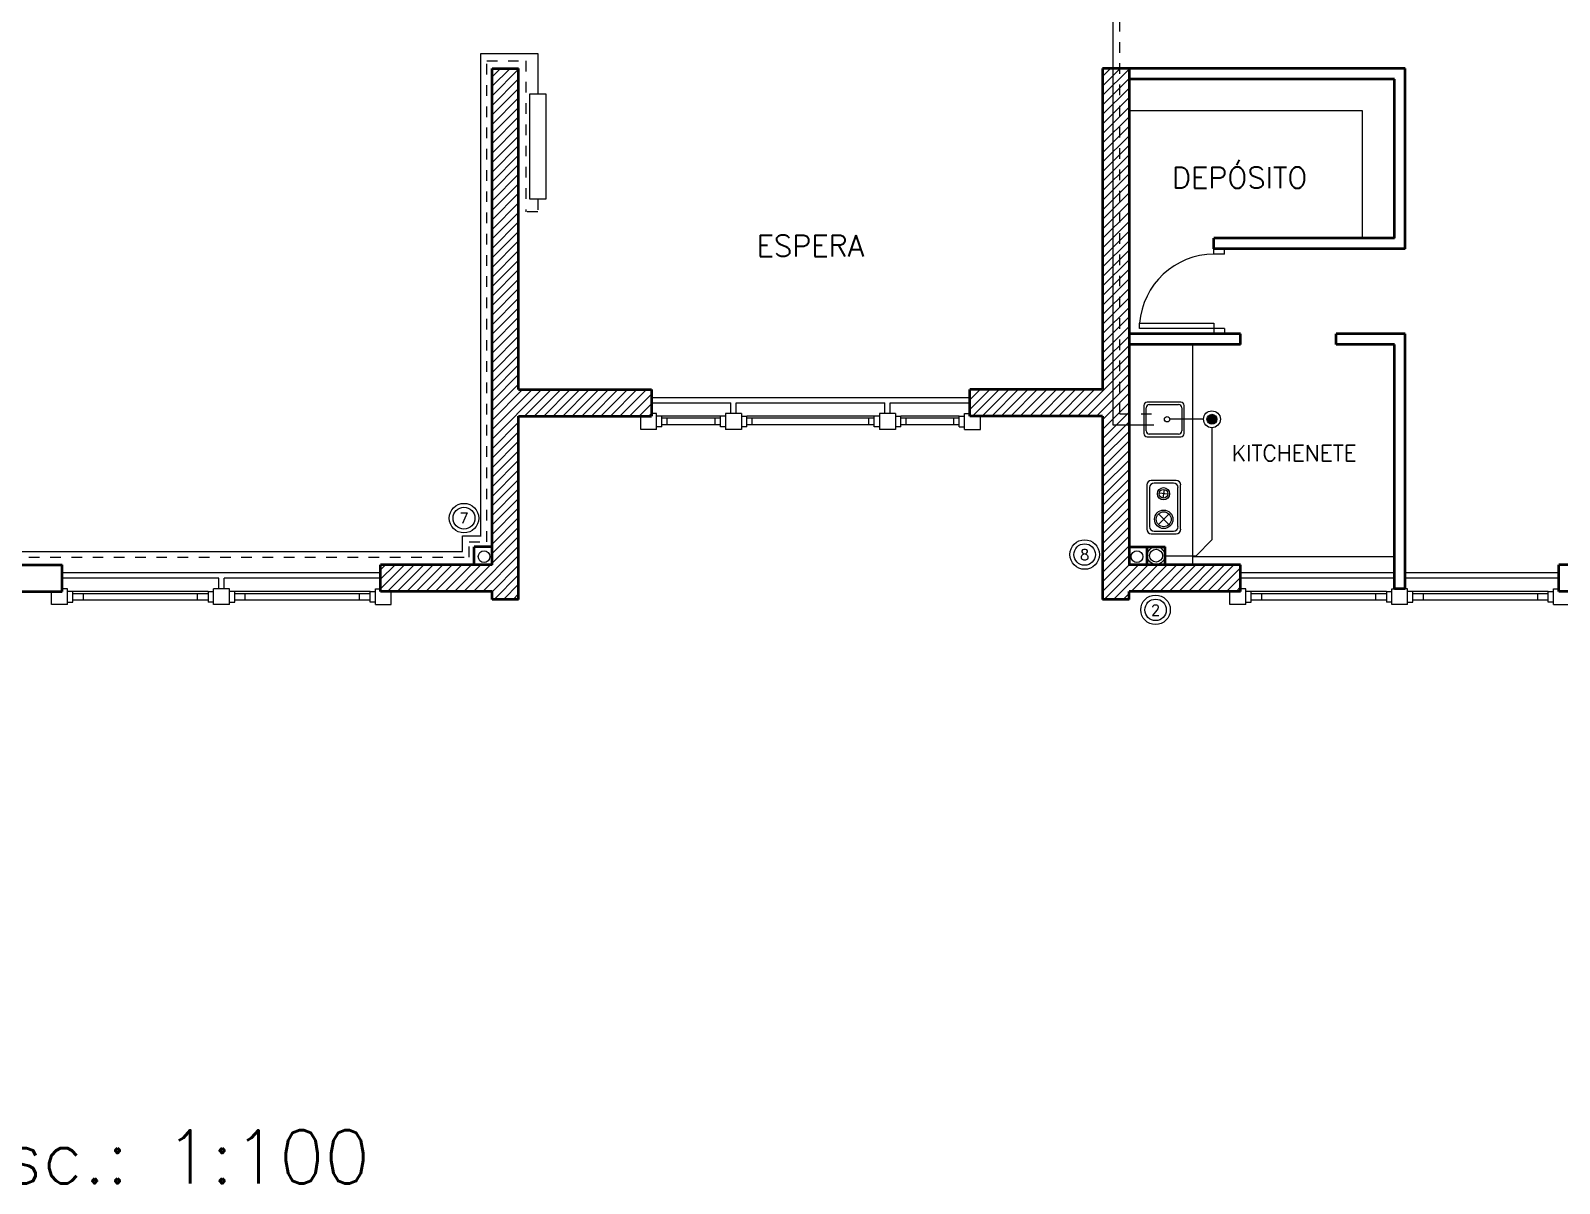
# Model space of a CAD drawing. Extents: x 1009 to 1343, y -172900 to 201.
# Drawn here: x 1099.8 to 1114.2, y 2.25 to 13.11 of the extents above; entities that cross this region are included whole.
import ezdxf

# ---------------------------------------------------------------- set-up
doc = ezdxf.new("R2010")
doc.units = 0
doc.header["$LTSCALE"] = 0.5
doc.linetypes.add('ACAD_ISO03W100', pattern=[30, 12, -18])
for name, color, linetype, lineweight in [('Agua caliente', 230, 'CONTINUOUS', 18), ('Agua fria', 5, 'ACAD_ISO03W100', 18), ('Carpintería', 55, 'CONTINUOUS', 20), ('Desague primario', 10, 'CONTINUOUS', 18), ('Detalles 01', 8, 'CONTINUOUS', 9), ('Equipamiento fijo', 31, 'CONTINUOUS', 13), ('Equipamiento movil', 33, 'CONTINUOUS', 9), ('Muros corte', 7, 'CONTINUOUS', 40), ('Pluviales', 41, 'CONTINUOUS', 18), ('Punta 01', 6, 'CONTINUOUS', 9), ('Punta 015', 64, 'CONTINUOUS', 13), ('Punta 02', 11, 'CONTINUOUS', 20), ('Punta 05', 52, 'CONTINUOUS', 50), ('Tratamiento pisos', 251, 'CONTINUOUS', 9), ('Ventilación', 105, 'CONTINUOUS', 18)]:
    doc.layers.add(name, color=color, linetype=linetype, lineweight=lineweight)
doc.styles.add('Texto 1 mm', font='simplex.shx', dxfattribs={"height": 0.1})
doc.styles.add('Texto 1.5 mm', font='simplex.shx', dxfattribs={"height": 0.15})
doc.styles.add('Texto 2 mm', font='simplex.shx', dxfattribs={"height": 0.2})
doc.styles.add('Texto 5 mm', font='simplex.shx', dxfattribs={"height": 0.5})
pattern_1 = [(45, (0, -104.45304), (-0.0449012806, 0.0449012806), [])]

msp = doc.modelspace()

# ---------------------------------------------------------------- hatches: boundary and pattern name
at = {"layer": 'Desague primario'}
msp.add_hatch(color=256, dxfattribs=at).paths.add_polyline_path([(1110.88, 9.448, 1), (1110.973, 9.448, 1)])
at = {"layer": 'Detalles 01'}
h = msp.add_hatch(dxfattribs=at)
h.set_pattern_fill('ANSI31,_O', color=256, scale=0.02)
h.set_pattern_definition(pattern_1)
h.paths.add_polyline_path([(1104.146, 8.077), (1103.096, 8.077), (1103.096, 7.827), (1104.146, 7.827), (1104.146, 7.752), (1104.396, 7.752), (1104.396, 9.477), (1105.646, 9.477), (1105.646, 9.727), (1104.396, 9.727), (1104.396, 12.752), (1104.146, 12.752)])
h = msp.add_hatch(dxfattribs=at)
h.set_pattern_fill('ANSI31,_O', color=256, scale=0.02)
h.set_pattern_definition(pattern_1)
h.paths.add_polyline_path([(1110.146, 12.752), (1109.896, 12.752), (1109.896, 9.727), (1108.646, 9.727), (1108.646, 9.477), (1109.896, 9.477), (1109.896, 7.752), (1110.146, 7.752), (1110.146, 7.827), (1111.196, 7.827), (1111.196, 8.077), (1110.146, 8.077)])

# ---------------------------------------------------------------- linework, layer by layer
at = {"layer": 'Agua caliente', "lineweight": 20, "ltscale": 0.01}
for p, q in [((1109.992, 14.397), (1109.992, 9.394)), ((1104.041, 8.349), (1104.041, 12.892)), ((1104.041, 12.892), (1104.576, 12.892)), ((1104.576, 12.892), (1104.576, 12.513)), ((1109.992, 9.394), (1110.381, 9.394)), ((1103.866, 8.204), (1103.866, 8.349)), ((1103.866, 8.349), (1104.043, 8.349)), ((1099.259, 8.204), (1103.866, 8.204))]:
    msp.add_line(p, q, dxfattribs=at)
at = {"layer": 'Agua fria', "lineweight": 20, "ltscale": 0.01}
for p, q in [((1110.059, 9.5), (1110.059, 14.456)), ((1104.096, 8.294), (1104.096, 12.824)), ((1104.096, 12.824), (1104.465, 12.824)), ((1104.465, 12.824), (1104.465, 11.4)), ((1104.576, 11.4), (1104.465, 11.4)), ((1104.576, 11.521), (1104.576, 11.4)), ((1110.059, 9.5), (1110.382, 9.5)), ((1103.929, 8.149), (1103.929, 8.294)), ((1103.929, 8.294), (1104.098, 8.294)), ((1099.383, 8.149), (1103.93, 8.149))]:
    msp.add_line(p, q, dxfattribs=at)
at = {"layer": 'Carpintería'}
for p, q in [((1110.946, 11.002), (1110.946, 11.052)), ((1111.046, 11.002), (1110.946, 11.002)), ((1111.046, 11.002), (1111.046, 11.052)), ((1110.246, 10.302), (1110.246, 10.352)), ((1110.246, 10.352), (1110.946, 10.352)), ((1110.946, 10.302), (1110.246, 10.302)), ((1110.946, 10.352), (1110.946, 10.302)), ((1111.046, 10.302), (1110.946, 10.302)), ((1110.946, 10.302), (1110.946, 10.252)), ((1111.046, 10.302), (1111.046, 10.252)), ((1105.546, 9.352), (1105.546, 9.477)), ((1105.696, 9.502), (1105.646, 9.502)), ((1105.696, 9.352), (1105.696, 9.502)), ((1105.746, 9.477), (1105.696, 9.477)), ((1105.746, 9.377), (1105.696, 9.377)), ((1105.746, 9.377), (1105.746, 9.477)), ((1106.296, 9.457), (1105.746, 9.457)), ((1106.296, 9.397), (1105.746, 9.397)), ((1105.796, 9.397), (1105.796, 9.457)), ((1106.246, 9.397), (1106.246, 9.457)), ((1106.296, 9.377), (1106.296, 9.477)), ((1106.346, 9.477), (1106.296, 9.477)), ((1106.346, 9.377), (1106.296, 9.377)), ((1106.496, 9.502), (1106.346, 9.502)), ((1106.346, 9.502), (1106.346, 9.352)), ((1106.496, 9.502), (1106.496, 9.352)), ((1106.496, 9.477), (1106.546, 9.477)), ((1106.546, 9.377), (1106.496, 9.377)), ((1106.546, 9.377), (1106.546, 9.477)), ((1107.746, 9.457), (1106.546, 9.457)), ((1107.746, 9.397), (1106.546, 9.397)), ((1106.596, 9.397), (1106.596, 9.457)), ((1107.696, 9.397), (1107.696, 9.457)), ((1107.796, 9.477), (1107.746, 9.477)), ((1107.746, 9.377), (1107.746, 9.477)), ((1107.796, 9.377), (1107.746, 9.377)), ((1107.946, 9.502), (1107.796, 9.502)), ((1107.796, 9.502), (1107.796, 9.352)), ((1107.946, 9.502), (1107.946, 9.352)), ((1107.946, 9.477), (1107.996, 9.477)), ((1107.996, 9.377), (1107.946, 9.377)), ((1107.996, 9.377), (1107.996, 9.477)), ((1108.546, 9.457), (1107.996, 9.457)), ((1108.546, 9.397), (1107.996, 9.397)), ((1108.046, 9.397), (1108.046, 9.457)), ((1108.496, 9.397), (1108.496, 9.457)), ((1108.546, 9.377), (1108.546, 9.477)), ((1108.546, 9.477), (1108.596, 9.477)), ((1108.546, 9.377), (1108.596, 9.377)), ((1108.596, 9.352), (1108.596, 9.502)), ((1108.596, 9.502), (1108.646, 9.502)), ((1108.746, 9.352), (1108.746, 9.477)), ((1105.696, 9.352), (1105.546, 9.352)), ((1106.496, 9.352), (1106.346, 9.352)), ((1107.946, 9.352), (1107.796, 9.352)), ((1108.596, 9.352), (1108.746, 9.352)), ((1099.996, 7.702), (1099.996, 7.827)), ((1100.146, 7.852), (1100.096, 7.852)), ((1100.146, 7.702), (1100.146, 7.852)), ((1100.196, 7.827), (1100.146, 7.827)), ((1100.196, 7.727), (1100.196, 7.827)), ((1100.196, 7.807), (1101.471, 7.807)), ((1100.296, 7.747), (1100.296, 7.807)), ((1101.371, 7.747), (1101.371, 7.807)), ((1101.471, 7.827), (1101.471, 7.727)), ((1101.471, 7.827), (1101.521, 7.827)), ((1101.671, 7.852), (1101.521, 7.852)), ((1101.521, 7.702), (1101.521, 7.852)), ((1101.671, 7.702), (1101.671, 7.852)), ((1101.721, 7.827), (1101.671, 7.827)), ((1101.721, 7.727), (1101.721, 7.827)), ((1101.721, 7.807), (1102.996, 7.807)), ((1101.821, 7.747), (1101.821, 7.807)), ((1102.896, 7.747), (1102.896, 7.807)), ((1102.996, 7.727), (1102.996, 7.827)), ((1102.996, 7.827), (1103.046, 7.827)), ((1103.046, 7.702), (1103.046, 7.852)), ((1103.046, 7.852), (1103.096, 7.852)), ((1103.196, 7.702), (1103.196, 7.827)), ((1111.096, 7.702), (1111.096, 7.827)), ((1111.246, 7.852), (1111.196, 7.852)), ((1111.246, 7.702), (1111.246, 7.852)), ((1111.296, 7.827), (1111.246, 7.827)), ((1111.296, 7.727), (1111.296, 7.827)), ((1111.296, 7.807), (1112.571, 7.807)), ((1111.396, 7.747), (1111.396, 7.807)), ((1112.471, 7.747), (1112.471, 7.807)), ((1112.571, 7.827), (1112.571, 7.727)), ((1112.571, 7.827), (1112.621, 7.827)), ((1112.621, 7.702), (1112.621, 7.852)), ((1112.621, 7.852), (1112.646, 7.852)), ((1112.771, 7.852), (1112.746, 7.852)), ((1112.771, 7.702), (1112.771, 7.852)), ((1112.821, 7.827), (1112.771, 7.827)), ((1112.821, 7.727), (1112.821, 7.827)), ((1112.821, 7.807), (1114.096, 7.807)), ((1112.921, 7.747), (1112.921, 7.807)), ((1113.996, 7.747), (1113.996, 7.807)), ((1114.096, 7.727), (1114.096, 7.827)), ((1114.096, 7.827), (1114.146, 7.827)), ((1114.146, 7.702), (1114.146, 7.852)), ((1114.146, 7.852), (1114.196, 7.852)), ((1100.146, 7.702), (1099.996, 7.702)), ((1100.146, 7.727), (1100.196, 7.727)), ((1100.196, 7.747), (1101.471, 7.747)), ((1101.521, 7.727), (1101.471, 7.727)), ((1101.671, 7.702), (1101.521, 7.702)), ((1101.671, 7.727), (1101.721, 7.727)), ((1101.721, 7.747), (1102.996, 7.747)), ((1103.046, 7.727), (1102.996, 7.727)), ((1103.046, 7.702), (1103.196, 7.702)), ((1111.246, 7.702), (1111.096, 7.702)), ((1111.246, 7.727), (1111.296, 7.727)), ((1111.296, 7.747), (1112.571, 7.747)), ((1112.621, 7.727), (1112.571, 7.727)), ((1112.771, 7.702), (1112.621, 7.702)), ((1112.771, 7.727), (1112.821, 7.727)), ((1112.821, 7.747), (1114.096, 7.747)), ((1114.146, 7.727), (1114.096, 7.727)), ((1114.146, 7.702), (1114.296, 7.702))]:
    msp.add_line(p, q, dxfattribs=at)
at = {"layer": 'Desague primario', "lineweight": 20, "ltscale": 0.01}
for p, q in [((1110.848, 9.448), (1110.53, 9.448)), ((1110.927, 9.368), (1110.927, 8.312)), ((1110.777, 8.162), (1110.927, 8.312)), ((1110.486, 8.162), (1110.777, 8.162))]:
    msp.add_line(p, q, dxfattribs=at)
at = {"layer": 'Desague primario'}
msp.add_line((1110.973, 9.452), (1110.881, 9.452), dxfattribs=at)
for centre, radius in [((1110.927, 9.448), 0.0793), ((1110.927, 9.448), 0.0464), ((1110.401, 8.164), 0.0605), ((1110.396, 7.653), 0.101)]:
    msp.add_circle(centre, radius, dxfattribs=at)
at = {"layer": 'Detalles 01'}
for p, q in [((1105.646, 9.652), (1108.646, 9.652)), ((1105.646, 9.602), (1106.396, 9.602)), ((1106.396, 9.502), (1106.396, 9.602)), ((1106.446, 9.502), (1106.446, 9.602)), ((1106.446, 9.602), (1107.846, 9.602)), ((1107.846, 9.502), (1107.846, 9.602)), ((1107.896, 9.502), (1107.896, 9.602)), ((1107.896, 9.602), (1108.646, 9.602)), ((1106.296, 9.477), (1105.746, 9.477)), ((1107.746, 9.477), (1106.546, 9.477)), ((1108.546, 9.477), (1107.996, 9.477)), ((1103.096, 8.002), (1100.096, 8.002)), ((1101.571, 7.952), (1100.096, 7.952)), ((1101.571, 7.852), (1101.571, 7.952)), ((1103.096, 7.952), (1101.621, 7.952)), ((1101.621, 7.852), (1101.621, 7.952)), ((1112.646, 8.002), (1111.196, 8.002)), ((1112.646, 7.952), (1111.196, 7.952)), ((1114.196, 8.002), (1112.746, 8.002)), ((1114.196, 7.952), (1112.746, 7.952)), ((1101.471, 7.827), (1100.196, 7.827)), ((1102.996, 7.827), (1101.721, 7.827)), ((1112.571, 7.827), (1111.296, 7.827)), ((1114.096, 7.827), (1112.821, 7.827))]:
    msp.add_line(p, q, dxfattribs=at)
msp.add_arc((1110.947, 10.299), 0.703, 90.1171, 175.6407, dxfattribs=at)
at = {"layer": 'Equipamiento fijo'}
for p, q in [((1112.346, 12.352), (1110.146, 12.352)), ((1112.346, 11.152), (1112.346, 12.352)), ((1110.746, 8.077), (1110.746, 10.152))]:
    msp.add_line(p, q, dxfattribs=at)
at = {"layer": 'Equipamiento movil'}
for p, q in [((1110.286, 9.578), (1110.286, 9.313)), ((1110.307, 9.339), (1110.307, 9.557)), ((1110.635, 9.608), (1110.316, 9.608)), ((1110.337, 9.587), (1110.613, 9.587)), ((1110.643, 9.557), (1110.643, 9.339)), ((1110.665, 9.313), (1110.665, 9.578)), ((1110.316, 9.283), (1110.635, 9.283)), ((1110.613, 9.309), (1110.337, 9.309)), ((1110.315, 8.83), (1110.315, 8.412)), ((1110.34, 8.805), (1110.34, 8.437)), ((1110.591, 8.872), (1110.356, 8.872)), ((1110.566, 8.847), (1110.382, 8.847)), ((1110.477, 8.787), (1110.465, 8.706)), ((1110.607, 8.621), (1110.607, 8.805)), ((1110.632, 8.621), (1110.632, 8.83)), ((1110.512, 8.741), (1110.431, 8.752)), ((1110.522, 8.456), (1110.423, 8.556)), ((1110.423, 8.456), (1110.523, 8.556)), ((1110.607, 8.437), (1110.607, 8.621)), ((1110.632, 8.412), (1110.632, 8.621)), ((1110.356, 8.37), (1110.591, 8.37)), ((1110.382, 8.395), (1110.566, 8.395))]:
    msp.add_line(p, q, dxfattribs=at)
for centre, radius in [((1110.505, 9.448), 0.0252), ((1110.471, 8.747), 0.0577), ((1110.471, 8.747), 0.041), ((1110.473, 8.506), 0.0871), ((1110.473, 8.506), 0.0703)]:
    msp.add_circle(centre, radius, dxfattribs=at)
for centre, radius, start, end in [((1110.316, 9.578), 0.03, 90, 180), ((1110.337, 9.557), 0.03, 90, 180), ((1110.613, 9.557), 0.03, 0, 90), ((1110.635, 9.578), 0.03, 0, 90), ((1110.316, 9.313), 0.03, 180, 270), ((1110.337, 9.339), 0.03, 180, 270), ((1110.613, 9.339), 0.03, 270, 360), ((1110.635, 9.313), 0.03, 270, 360), ((1110.356, 8.83), 0.0418, 90, 180), ((1110.382, 8.805), 0.0418, 90, 180), ((1110.566, 8.805), 0.0418, 0, 90), ((1110.591, 8.83), 0.0418, 0, 90), ((1110.356, 8.412), 0.0418, 180, 270), ((1110.382, 8.437), 0.0418, 180, 270), ((1110.566, 8.437), 0.0418, 270, 0), ((1110.591, 8.412), 0.0418, 270, 0)]:
    msp.add_arc(centre, radius, start, end, dxfattribs=at)
at = {"layer": 'Muros corte'}
for p, q in [((1104.146, 8.077), (1104.146, 12.752)), ((1104.146, 12.752), (1104.396, 12.752)), ((1104.396, 9.727), (1104.396, 12.752)), ((1112.746, 12.752), (1109.896, 12.752)), ((1109.896, 12.752), (1109.896, 9.727)), ((1110.146, 12.752), (1110.146, 8.077)), ((1112.746, 11.052), (1112.746, 12.752)), ((1112.646, 12.652), (1110.146, 12.652)), ((1112.646, 11.152), (1112.646, 12.652)), ((1112.646, 11.152), (1110.946, 11.152)), ((1110.946, 11.052), (1110.946, 11.152)), ((1112.746, 11.052), (1110.946, 11.052)), ((1111.196, 10.252), (1110.146, 10.252)), ((1111.196, 10.152), (1111.196, 10.252)), ((1112.746, 10.252), (1112.096, 10.252)), ((1112.096, 10.152), (1112.096, 10.252)), ((1112.746, 7.852), (1112.746, 10.252)), ((1111.196, 10.152), (1110.146, 10.152)), ((1112.646, 10.152), (1112.096, 10.152)), ((1112.646, 7.852), (1112.646, 10.152)), ((1104.396, 9.727), (1105.646, 9.727)), ((1105.646, 9.727), (1105.646, 9.477)), ((1108.646, 9.477), (1108.646, 9.727)), ((1109.896, 9.727), (1108.646, 9.727)), ((1104.396, 9.477), (1105.646, 9.477)), ((1104.396, 7.752), (1104.396, 9.477)), ((1109.896, 9.477), (1108.646, 9.477)), ((1109.896, 9.477), (1109.896, 7.752)), ((1104.146, 8.247), (1103.976, 8.247)), ((1103.976, 8.077), (1103.976, 8.247)), ((1110.146, 8.247), (1110.316, 8.247)), ((1110.316, 8.077), (1110.316, 8.247)), ((1110.316, 8.247), (1110.486, 8.247)), ((1110.486, 8.077), (1110.486, 8.247)), ((1099.314, 8.077), (1100.096, 8.077)), ((1100.096, 7.827), (1100.096, 8.077)), ((1104.146, 8.077), (1103.096, 8.077)), ((1103.096, 7.827), (1103.096, 8.077)), ((1111.196, 8.077), (1110.146, 8.077)), ((1111.196, 7.827), (1111.196, 8.077)), ((1115.246, 8.077), (1114.196, 8.077)), ((1114.196, 7.827), (1114.196, 8.077)), ((1099.046, 7.827), (1100.096, 7.827)), ((1104.146, 7.827), (1103.096, 7.827)), ((1104.146, 7.752), (1104.146, 7.827)), ((1110.146, 7.752), (1110.146, 7.827)), ((1111.196, 7.827), (1110.146, 7.827)), ((1112.746, 7.852), (1112.646, 7.852)), ((1115.246, 7.827), (1114.196, 7.827)), ((1104.396, 7.752), (1104.146, 7.752)), ((1110.146, 7.752), (1109.896, 7.752))]:
    msp.add_line(p, q, dxfattribs=at)
at = {"layer": 'Pluviales'}
for centre, radius in [((1103.881, 8.517), 0.139), ((1109.728, 8.174), 0.139), ((1104.07, 8.154), 0.055), ((1110.221, 8.154), 0.055)]:
    msp.add_circle(centre, radius, dxfattribs=at)
at = {"layer": 'Pluviales', "lineweight": 20, "ltscale": 0.01}
for centre, radius in [((1103.881, 8.517), 0.103), ((1109.728, 8.174), 0.101)]:
    msp.add_circle(centre, radius, dxfattribs=at)
at = {"layer": 'Punta 02', "lineweight": 20, "ltscale": 0.01}
msp.add_lwpolyline([(1104.502, 11.521), (1104.502, 12.513), (1104.651, 12.513), (1104.651, 11.521)], close=True, dxfattribs=at)
at = {"layer": 'Tratamiento pisos'}
msp.add_line((1112.646, 8.152), (1110.746, 8.152), dxfattribs=at)
at = {"layer": 'Ventilación'}
for centre, radius in [((1110.401, 8.164), 0.0828), ((1110.396, 7.653), 0.139)]:
    msp.add_circle(centre, radius, dxfattribs=at)

# ---------------------------------------------------------------- texts
at = {"layer": 'Punta 01', "char_height": 0.1, "width": 0.92289, "attachment_point": 2, "style": 'Texto 1 mm'}
for s, insert in [('7', (1103.881, 8.566)), ('8', (1109.728, 8.222))]:
    msp.add_mtext(s, dxfattribs=dict(at, insert=insert))
at = {"layer": 'Punta 01', "lineweight": 20, "ltscale": 0.01, "insert": (1110.396, 7.701), "char_height": 0.1, "width": 0.92289, "attachment_point": 2, "style": 'Texto 1 mm'}
msp.add_mtext('2', dxfattribs=at)
at = {"layer": 'Punta 015', "lineweight": 20, "insert": (1111.114, 9.054), "char_height": 0.15, "width": 1.38855, "attachment_point": 7, "style": 'Texto 1.5 mm'}
msp.add_mtext('KITCHENETE', dxfattribs=at)
at = {"layer": 'Punta 02', "lineweight": 20, "char_height": 0.2, "style": 'Texto 2 mm'}
for s, insert, width, attachment_point in [('DEPÓSITO', (1110.549, 11.623), 1.41809, 7), ('ESPERA', (1106.638, 11.181), 1.0557, 1)]:
    msp.add_mtext(s, dxfattribs=dict(at, insert=insert, width=width, attachment_point=attachment_point))
at = {"layer": 'Punta 05', "lineweight": 20, "insert": (1090.845, 2.752), "char_height": 0.5, "width": 14.39076, "attachment_point": 1, "style": 'Texto 5 mm'}
msp.add_mtext('PLANTA PRIMER PISO - Esc.: 1:100', dxfattribs=at)

doc.saveas('drawing.dxf')
